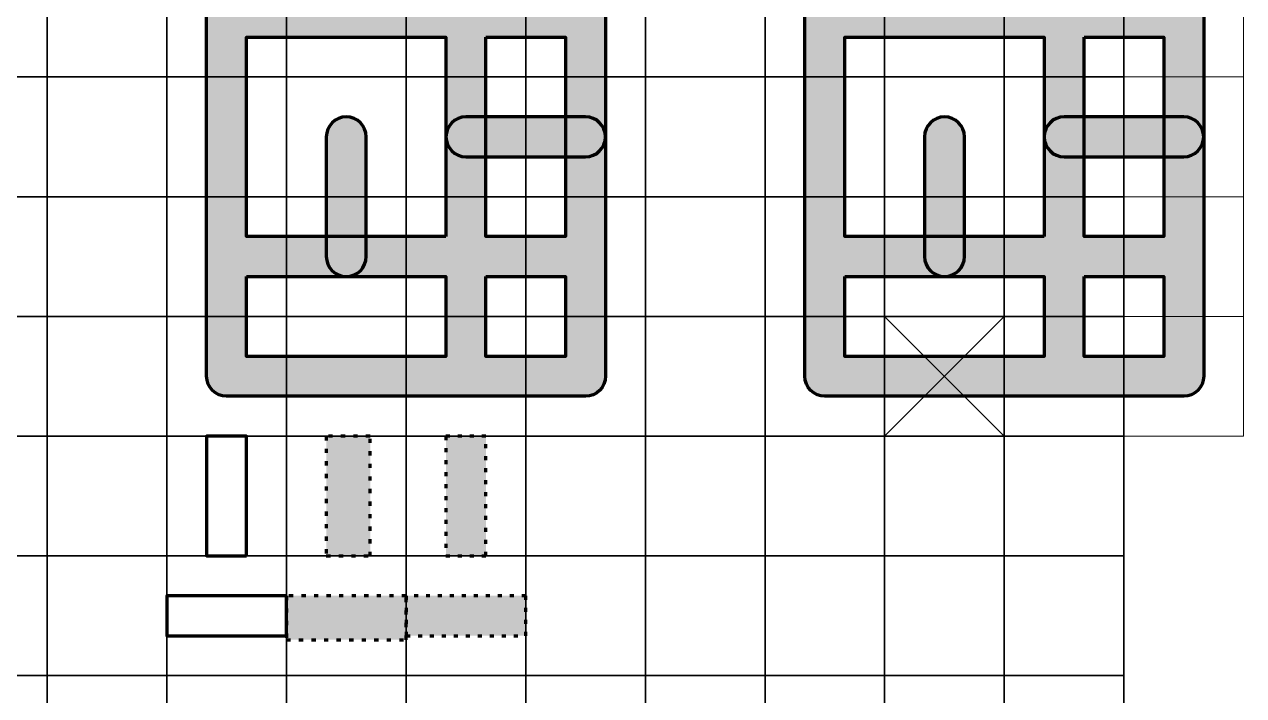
# Model space of a CAD drawing. Header units: inches. Extents: x 20 to 600, y -7952 to 8432.
# Drawn here: x 294.3 to 600, y 175 to 343.2 of the extents above; entities that cross this region are included whole.
import ezdxf

# ---------------------------------------------------------------- set-up
doc = ezdxf.new("R2010")
doc.units = ezdxf.units.IN
doc.header["$MEASUREMENT"] = 0
for name, pattern in [('AI-Linetype-3', [3.14643, 1.04881, -2.09762]), ('AI-Linetype-5', [3.14643, 1.04881, -2.09762]), ('AI-Linetype-7', [3, 1, -2]), ('AI-Linetype-9', [3, 1, -2])]:
    doc.linetypes.add(name, pattern=pattern)
doc.layers.add('Layer 2', color=7, linetype='Continuous')

# ---------------------------------------------------------------- blocks, each defined once
blk = doc.blocks.new('block 2')
at = {"layer": 'Layer 2', "color": 7, "lineweight": 35, "true_color": 0xffffff}
for points in [[(90, 480), (570, 480), (570, 0), (90, 0), (90, 480)], [(300, 480), (300, 0)], [(330, 480), (330, 0)], [(360, 480), (360, 0)], [(390, 480), (390, 0)], [(420, 480), (420, 0)], [(450, 480), (450, 0)], [(480, 480), (480, 0)], [(510, 480), (510, 0)], [(540, 480), (540, 0)], [(90, 330), (570, 330)], [(90, 300), (570, 300)], [(90, 270), (570, 270)], [(90, 240), (570, 240)], [(90, 210), (570, 210)], [(90, 180), (570, 180)]]:
    blk.add_lwpolyline(points, dxfattribs=at)
blk = doc.blocks.new('block 53')
at = {"layer": 'Layer 2', "true_color": 0x656565}
h = blk.add_hatch(color=251, dxfattribs=at)
h.dxf.hatch_style = 2
edge = h.paths.add_edge_path()
edge.add_spline(control_points=[(585, 350), (585, 350), (495, 350), (495, 350), (492.24, 350), (490, 347.76), (490, 345), (490, 345), (490, 255), (490, 255), (490, 252.24), (492.24, 250), (495, 250), (495, 250), (585, 250), (585, 250), (587.76, 250), (590, 252.24), (590, 255), (590, 255), (590, 345), (590, 345), (590, 347.76), (587.76, 350), (585, 350)], knot_values=[0, 0, 0, 0, 1, 1, 1, 2, 2, 2, 3, 3, 3, 4, 4, 4, 5, 5, 5, 6, 6, 6, 7, 7, 7, 8, 8, 8, 8], degree=3, periodic=1)
h.paths.add_polyline_path([(550, 290), (500, 290), (500, 340), (550, 340)])
h.paths.add_polyline_path([(560, 340), (580, 340), (580, 290), (560, 290)])
h.paths.add_polyline_path([(500, 280), (550, 280), (550, 260), (500, 260)])
h.paths.add_polyline_path([(560, 280), (580, 280), (580, 260), (560, 260)])
at = {"layer": 'Layer 2', "lineweight": 0}
for points in [[(510, 330), (480, 330), (480, 360), (510, 360), (510, 330)], [(540, 360), (510, 360), (510, 330), (540, 330), (540, 360)], [(570, 360), (540, 360), (540, 330), (570, 330), (570, 360)], [(600, 360), (570, 360), (570, 330), (600, 330), (600, 360)], [(510, 330), (480, 330), (480, 300), (510, 300), (510, 330)], [(510, 300), (480, 300), (480, 270), (510, 270), (510, 300)], [(570, 300), (540, 300), (540, 270), (570, 270), (570, 300)], [(600, 300), (570, 300), (570, 270), (600, 270), (600, 300)], [(510, 270), (480, 270), (480, 240), (510, 240), (510, 270)], [(570, 270), (540, 270), (540, 240), (570, 240), (570, 270)], [(600, 270), (570, 270), (570, 240), (600, 240), (600, 270)]]:
    blk.add_lwpolyline(points, dxfattribs=at)
at = {"layer": 'Layer 2', "color": 7, "lineweight": 70, "true_color": 0xffffff}
for points in [[(550, 290), (500, 290), (500, 340), (550, 340), (550, 290)], [(560, 340), (580, 340), (580, 290), (560, 290), (560, 340)], [(500, 280), (550, 280), (550, 260), (500, 260), (500, 280)], [(560, 280), (580, 280), (580, 260), (560, 260), (560, 280)]]:
    blk.add_lwpolyline(points, dxfattribs=at)
blk.add_open_spline([(585, 350), (585, 350), (495, 350), (495, 350), (492.24, 350), (490, 347.76), (490, 345), (490, 345), (490, 255), (490, 255), (490, 252.24), (492.24, 250), (495, 250), (495, 250), (585, 250), (585, 250), (587.76, 250), (590, 252.24), (590, 255), (590, 255), (590, 345), (590, 345), (590, 347.76), (587.76, 350), (585, 350)], degree=3, knots=[0, 0, 0, 0, 1, 1, 1, 2, 2, 2, 3, 3, 3, 4, 4, 4, 5, 5, 5, 6, 6, 6, 7, 7, 7, 8, 8, 8, 8], dxfattribs=at)
blk = doc.blocks.new('block 54')
at = {"layer": 'Layer 2', "true_color": 0x0016bf}
h = blk.add_hatch(color=172, dxfattribs=at)
h.dxf.hatch_style = 2
edge = h.paths.add_edge_path()
edge.add_spline(control_points=[(435, 350), (435, 350), (345, 350), (345, 350), (342.24, 350), (340, 347.76), (340, 345), (340, 345), (340, 255), (340, 255), (340, 252.24), (342.24, 250), (345, 250), (345, 250), (435, 250), (435, 250), (437.76, 250), (440, 252.24), (440, 255), (440, 255), (440, 345), (440, 345), (440, 347.76), (437.76, 350), (435, 350)], knot_values=[0, 0, 0, 0, 1, 1, 1, 2, 2, 2, 3, 3, 3, 4, 4, 4, 5, 5, 5, 6, 6, 6, 7, 7, 7, 8, 8, 8, 8], degree=3, periodic=1)
h.paths.add_polyline_path([(400, 290), (350, 290), (350, 340), (400, 340)])
h.paths.add_polyline_path([(410, 340), (430, 340), (430, 290), (410, 290)])
h.paths.add_polyline_path([(350, 280), (400, 280), (400, 260), (350, 260)])
h.paths.add_polyline_path([(410, 280), (430, 280), (430, 260), (410, 260)])
at = {"layer": 'Layer 2', "lineweight": 0}
for points in [[(360, 330), (330, 330), (330, 360), (360, 360), (360, 330)], [(390, 360), (360, 360), (360, 330), (390, 330), (390, 360)], [(420, 360), (390, 360), (390, 330), (420, 330), (420, 360)], [(450, 360), (420, 360), (420, 330), (450, 330), (450, 360)], [(360, 330), (330, 330), (330, 300), (360, 300), (360, 330)], [(360, 300), (330, 300), (330, 270), (360, 270), (360, 300)], [(420, 300), (390, 300), (390, 270), (420, 270), (420, 300)], [(450, 300), (420, 300), (420, 270), (450, 270), (450, 300)], [(360, 270), (330, 270), (330, 240), (360, 240), (360, 270)], [(420, 270), (390, 270), (390, 240), (420, 240), (420, 270)], [(450, 270), (420, 270), (420, 240), (450, 240), (450, 270)]]:
    blk.add_lwpolyline(points, dxfattribs=at)
at = {"layer": 'Layer 2', "color": 7, "lineweight": 70, "true_color": 0xffffff}
for points in [[(400, 290), (350, 290), (350, 340), (400, 340), (400, 290)], [(410, 340), (430, 340), (430, 290), (410, 290), (410, 340)], [(350, 280), (400, 280), (400, 260), (350, 260), (350, 280)], [(410, 280), (430, 280), (430, 260), (410, 260), (410, 280)]]:
    blk.add_lwpolyline(points, dxfattribs=at)
blk.add_open_spline([(435, 350), (435, 350), (345, 350), (345, 350), (342.24, 350), (340, 347.76), (340, 345), (340, 345), (340, 255), (340, 255), (340, 252.24), (342.24, 250), (345, 250), (345, 250), (435, 250), (435, 250), (437.76, 250), (440, 252.24), (440, 255), (440, 255), (440, 345), (440, 345), (440, 347.76), (437.76, 350), (435, 350)], degree=3, knots=[0, 0, 0, 0, 1, 1, 1, 2, 2, 2, 3, 3, 3, 4, 4, 4, 5, 5, 5, 6, 6, 6, 7, 7, 7, 8, 8, 8, 8], dxfattribs=at)

msp = doc.modelspace()

# ---------------------------------------------------------------- hatches: boundary and pattern name
at = {"layer": 'Layer 2', "true_color": 0x0016bf}
h = msp.add_hatch(color=172, dxfattribs=at)
h.dxf.hatch_style = 2
edge = h.paths.add_edge_path()
edge.add_spline(control_points=[(375, 280), (372.24, 280), (370, 282.24), (370, 285), (370, 285), (370, 315), (370, 315), (370, 317.76), (372.24, 320), (375, 320), (375, 320), (375, 320), (375, 320), (377.76, 320), (380, 317.76), (380, 315), (380, 315), (380, 285), (380, 285), (380, 282.24), (377.76, 280), (375, 280), (375, 280), (375, 280), (375, 280)], knot_values=[0, 0, 0, 0, 1, 1, 1, 2, 2, 2, 3, 3, 3, 4, 4, 4, 5, 5, 5, 6, 6, 6, 7, 7, 7, 8, 8, 8, 8], degree=3, periodic=1)
h = msp.add_hatch(color=172, dxfattribs=at)
h.dxf.hatch_style = 2
edge = h.paths.add_edge_path()
edge.add_spline(control_points=[(440, 315), (440, 312.24), (437.76, 310), (435, 310), (435, 310), (405, 310), (405, 310), (402.24, 310), (400, 312.24), (400, 315), (400, 315), (400, 315), (400, 315), (400, 317.76), (402.24, 320), (405, 320), (405, 320), (435, 320), (435, 320), (437.76, 320), (440, 317.76), (440, 315), (440, 315), (440, 315), (440, 315)], knot_values=[0, 0, 0, 0, 1, 1, 1, 2, 2, 2, 3, 3, 3, 4, 4, 4, 5, 5, 5, 6, 6, 6, 7, 7, 7, 8, 8, 8, 8], degree=3, periodic=1)
at = {"layer": 'Layer 2', "true_color": 0x656565}
h = msp.add_hatch(color=251, dxfattribs=at)
h.dxf.hatch_style = 2
edge = h.paths.add_edge_path()
edge.add_spline(control_points=[(525, 280), (522.24, 280), (520, 282.24), (520, 285), (520, 285), (520, 315), (520, 315), (520, 317.76), (522.24, 320), (525, 320), (525, 320), (525, 320), (525, 320), (527.76, 320), (530, 317.76), (530, 315), (530, 315), (530, 285), (530, 285), (530, 282.24), (527.76, 280), (525, 280), (525, 280), (525, 280), (525, 280)], knot_values=[0, 0, 0, 0, 1, 1, 1, 2, 2, 2, 3, 3, 3, 4, 4, 4, 5, 5, 5, 6, 6, 6, 7, 7, 7, 8, 8, 8, 8], degree=3, periodic=1)
h = msp.add_hatch(color=251, dxfattribs=at)
h.dxf.hatch_style = 2
edge = h.paths.add_edge_path()
edge.add_spline(control_points=[(590, 315), (590, 312.24), (587.76, 310), (585, 310), (585, 310), (555, 310), (555, 310), (552.24, 310), (550, 312.24), (550, 315), (550, 315), (550, 315), (550, 315), (550, 317.76), (552.24, 320), (555, 320), (555, 320), (585, 320), (585, 320), (587.76, 320), (590, 317.76), (590, 315), (590, 315), (590, 315), (590, 315)], knot_values=[0, 0, 0, 0, 1, 1, 1, 2, 2, 2, 3, 3, 3, 4, 4, 4, 5, 5, 5, 6, 6, 6, 7, 7, 7, 8, 8, 8, 8], degree=3, periodic=1)
at = {"layer": 'Layer 2', "true_color": 0xffffff}
h = msp.add_hatch(color=7, dxfattribs=at)
h.dxf.hatch_style = 2
h.paths.add_polyline_path([(381, 210), (381, 240), (370, 240), (370, 210)])
h = msp.add_hatch(color=7, dxfattribs=at)
h.dxf.hatch_style = 2
h.paths.add_polyline_path([(410, 210), (410, 240), (400, 240), (400, 210)])
h = msp.add_hatch(color=7, dxfattribs=at)
h.dxf.hatch_style = 2
h.paths.add_polyline_path([(390, 200), (360, 200), (360, 189), (390, 189)])
h = msp.add_hatch(color=7, dxfattribs=at)
h.dxf.hatch_style = 2
h.paths.add_polyline_path([(420, 200), (390, 200), (390, 190), (420, 190)])

# ---------------------------------------------------------------- linework, layer by layer
at = {"layer": 'Layer 2', "lineweight": 0}
for points in [[(330, 8431.5), (330, -7951.5)], [(450, 8431.5), (450, -7951.5)], [(330, 240), (330, 390), (450, 390), (450, 240), (330, 240)], [(480, 240), (480, 390), (600, 390), (600, 240), (480, 240)], [(350, 290), (400, 290), (400, 340), (350, 340), (350, 290)], [(430, 340), (410, 340), (410, 290), (430, 290), (430, 340)], [(500, 290), (550, 290), (550, 340), (500, 340), (500, 290)], [(580, 340), (560, 340), (560, 290), (580, 290), (580, 340)], [(400, 280), (350, 280), (350, 260), (400, 260), (400, 280)], [(430, 280), (410, 280), (410, 260), (430, 260), (430, 280)], [(550, 280), (500, 280), (500, 260), (550, 260), (550, 280)], [(580, 280), (560, 280), (560, 260), (580, 260), (580, 280)], [(330, 180), (330, 240), (420, 240), (420, 180), (330, 180)]]:
    msp.add_lwpolyline(points, dxfattribs=at)
at = {"layer": 'Layer 2', "color": 240, "lineweight": 35, "true_color": 0xed1c24}
msp.add_lwpolyline([(540, 270), (510, 240), (540, 240), (510, 270), (540, 270)], dxfattribs=at)
at = {"layer": 'Layer 2', "color": 7, "lineweight": 70, "true_color": 0xffffff}
for points in [[(350, 210), (350, 240), (340, 240), (340, 210), (350, 210)], [(360, 200), (330, 200), (330, 190), (360, 190), (360, 200)]]:
    msp.add_lwpolyline(points, dxfattribs=at)
at = {"layer": 'Layer 2', "color": 254, "linetype": 'AI-Linetype-5', "lineweight": 70, "true_color": 0xcccccc}
msp.add_lwpolyline([(381, 210), (381, 240), (370, 240), (370, 210), (381, 210)], dxfattribs=at)
at = {"layer": 'Layer 2', "color": 142, "linetype": 'AI-Linetype-9', "lineweight": 70, "true_color": 0x29abe2}
msp.add_lwpolyline([(410, 210), (410, 240), (400, 240), (400, 210), (410, 210)], dxfattribs=at)
at = {"layer": 'Layer 2', "color": 254, "linetype": 'AI-Linetype-3', "lineweight": 70, "true_color": 0xcccccc}
msp.add_lwpolyline([(390, 200), (360, 200), (360, 189), (390, 189), (390, 200)], dxfattribs=at)
at = {"layer": 'Layer 2', "color": 142, "linetype": 'AI-Linetype-7', "lineweight": 70, "true_color": 0x29abe2}
msp.add_lwpolyline([(420, 200), (390, 200), (390, 190), (420, 190), (420, 200)], dxfattribs=at)
at = {"layer": 'Layer 2', "color": 132, "lineweight": 70, "true_color": 0x00b3df}
msp.add_open_spline([(375, 280), (372.24, 280), (370, 282.24), (370, 285), (370, 285), (370, 315), (370, 315), (370, 317.76), (372.24, 320), (375, 320), (375, 320), (375, 320), (375, 320), (377.76, 320), (380, 317.76), (380, 315), (380, 315), (380, 285), (380, 285), (380, 282.24), (377.76, 280), (375, 280), (375, 280), (375, 280), (375, 280)], degree=3, knots=[0, 0, 0, 0, 1, 1, 1, 2, 2, 2, 3, 3, 3, 4, 4, 4, 5, 5, 5, 6, 6, 6, 7, 7, 7, 8, 8, 8, 8], dxfattribs=at)
at = {"layer": 'Layer 2', "color": 7, "lineweight": 70, "true_color": 0xffffff}
for points in [[(440, 315), (440, 312.24), (437.76, 310), (435, 310), (435, 310), (405, 310), (405, 310), (402.24, 310), (400, 312.24), (400, 315), (400, 315), (400, 315), (400, 315), (400, 317.76), (402.24, 320), (405, 320), (405, 320), (435, 320), (435, 320), (437.76, 320), (440, 317.76), (440, 315), (440, 315), (440, 315), (440, 315)], [(525, 280), (522.24, 280), (520, 282.24), (520, 285), (520, 285), (520, 315), (520, 315), (520, 317.76), (522.24, 320), (525, 320), (525, 320), (525, 320), (525, 320), (527.76, 320), (530, 317.76), (530, 315), (530, 315), (530, 285), (530, 285), (530, 282.24), (527.76, 280), (525, 280), (525, 280), (525, 280), (525, 280)], [(590, 315), (590, 312.24), (587.76, 310), (585, 310), (585, 310), (555, 310), (555, 310), (552.24, 310), (550, 312.24), (550, 315), (550, 315), (550, 315), (550, 315), (550, 317.76), (552.24, 320), (555, 320), (555, 320), (585, 320), (585, 320), (587.76, 320), (590, 317.76), (590, 315), (590, 315), (590, 315), (590, 315)]]:
    msp.add_open_spline(points, degree=3, knots=[0, 0, 0, 0, 1, 1, 1, 2, 2, 2, 3, 3, 3, 4, 4, 4, 5, 5, 5, 6, 6, 6, 7, 7, 7, 8, 8, 8, 8], dxfattribs=at)

# ---------------------------------------------------------------- block references
at = {"layer": 'Layer 2'}
for name in ['block 2', 'block 54', 'block 53']:
    msp.add_blockref(name, (0, 0), dxfattribs=at)

doc.saveas('drawing.dxf')
